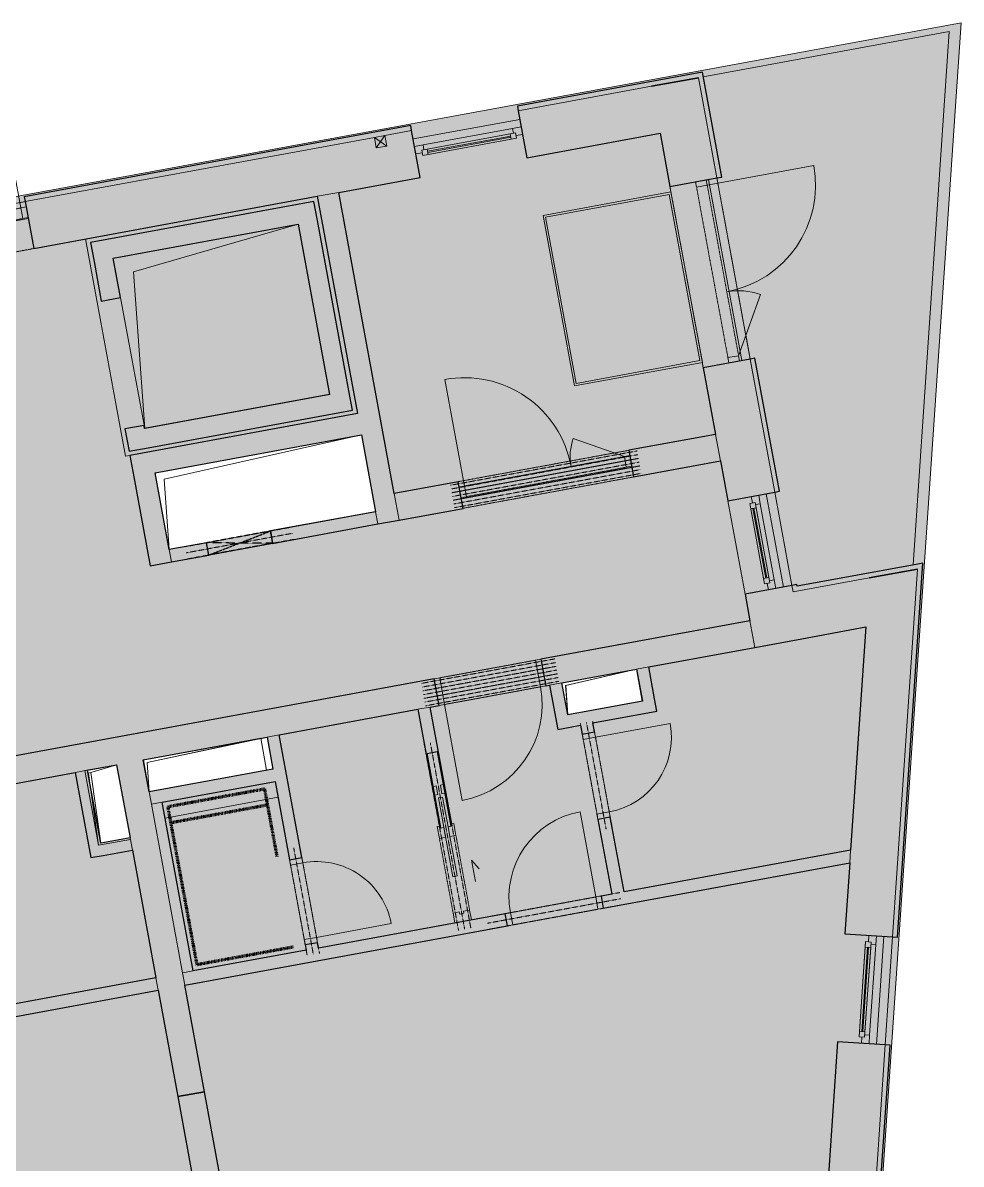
# Model space of a CAD drawing. Header units: millimetres. Extents: x -6736 to 224393, y -6260 to 72638.
# Drawn here: x 194616 to 203271, y 5837 to 16371 of the extents above; entities that cross this region are included whole.
import ezdxf

# ---------------------------------------------------------------- set-up
doc = ezdxf.new("R2010")
doc.units = ezdxf.units.MM
for name, pattern in [('HA_Dash_3mm-S1mm', [3, 2, -1]), ('HA_DashDot_2_2mm-S0_6mm', [2.2, 1, -0.6, 0, -0.6]), ('HA_DashDot_4mm-S1mm', [4, 2, -1, 0, -1])]:
    doc.linetypes.add(name, pattern=pattern)
for name, color, linetype, lineweight in [('A-DETL-____-THIN', 9, 'Continuous', 9), ('A-DETL-GENF-OTLN', 9, 'Continuous', 9), ('A-DOOR-____-MCUT', 9, 'HA_DashDot_2_2mm-S0_6mm', 9), ('A-DOOR-____-OTLN', 9, 'Continuous', 9), ('A-DOOR-FRAM-MCUT', 9, 'Continuous', 9), ('A-FLOR-____-OTLN', 9, 'Continuous', 9), ('A-GENM-____-HDLN', 9, 'HA_Dash_3mm-S1mm', 9), ('A-GENM-____-MCUT', 9, 'HA_Dash_3mm-S1mm', 25), ('A-GENM-____-OTLN', 9, 'Continuous', 9), ('A-GLAZ-____-MCUT', 9, 'Continuous', 5), ('A-GLAZ-____-OTLN', 9, 'Continuous', 5), ('A-WALL-____-MCUT', 9, 'Continuous', 25), ('I-WALL-____-MCUT', 9, 'Continuous', 25), ('I-WALL-____-OTLN', 9, 'Continuous', 9), ('M-HVAC-DUCT-OTLN', 9, 'Continuous', 9)]:
    doc.layers.add(name, color=color, linetype=linetype, lineweight=lineweight)

# ---------------------------------------------------------------- blocks, each defined once
blk = doc.blocks.new('HA_DR_Single_Swing_Solid - In_OJ_900x2100_Vstupni-2215765-schema POHLEDU D_110_6100')
at = {"layer": 'A-DOOR-____-MCUT'}
for p, q in [((-450, 125), (450, 125)), ((-450, -125), (450, -125))]:
    blk.add_line(p, q, dxfattribs=at)
at = {"layer": 'A-DOOR-____-OTLN', "lineweight": 5}
blk.add_line((450, 1025), (450, 125), dxfattribs=at)
at = {"layer": 'A-DOOR-____-OTLN'}
for p, q in [((-500, 125), (500, 125)), ((-500, -125), (500, -125))]:
    blk.add_line(p, q, dxfattribs=at)
at = {"layer": 'A-DOOR-____-OTLN', "lineweight": 5}
blk.add_arc((450, 125), 900, 90, 180, dxfattribs=at)
at = {"layer": 'A-DOOR-FRAM-MCUT'}
for p, q in [((-500, 125), (-450, 125)), ((-450, 125), (-450, -125)), ((450, 125), (500, 125)), ((450, -125), (450, 125)), ((-450, -125), (-500, -125)), ((500, -125), (450, -125))]:
    blk.add_line(p, q, dxfattribs=at)
blk = doc.blocks.new('HA_DR_Single_Swing_Solid - In_OJ_800x2100-2215786-schema POHLEDU D_110_6100')
at = {"layer": 'A-DOOR-____-MCUT'}
for p, q in [((-400, 57.5), (400, 57.5)), ((-400, -57.5), (400, -57.5))]:
    blk.add_line(p, q, dxfattribs=at)
at = {"layer": 'A-DOOR-____-OTLN', "lineweight": 5}
blk.add_line((400, 857.5), (400, 57.5), dxfattribs=at)
blk.add_arc((400, 57.5), 800, 90, 180, dxfattribs=at)
at = {"layer": 'A-DOOR-FRAM-MCUT'}
for p, q in [((-450, 57.5), (-400, 57.5)), ((-400, 57.5), (-400, -57.5)), ((400, 57.5), (450, 57.5)), ((400, -57.5), (400, 57.5)), ((-400, -57.5), (-450, -57.5)), ((450, -57.5), (400, -57.5))]:
    blk.add_line(p, q, dxfattribs=at)
blk = doc.blocks.new('HA_DR_Single_Swing_Solid - In_OJ_700x2100-2215885-schema POHLEDU D_110_6100')
at = {"layer": 'A-DOOR-____-MCUT'}
for p, q in [((-350, 57.5), (350, 57.5)), ((-350, -57.5), (350, -57.5))]:
    blk.add_line(p, q, dxfattribs=at)
at = {"layer": 'A-DOOR-____-OTLN', "lineweight": 5}
blk.add_line((350, -757.5), (350, -57.5), dxfattribs=at)
blk.add_arc((350, -57.5), 700, 180, 270, dxfattribs=at)
at = {"layer": 'A-DOOR-FRAM-MCUT'}
for p, q in [((-350, 57.5), (-400, 57.5)), ((-350, -57.5), (-350, 57.5)), ((400, 57.5), (350, 57.5)), ((350, 57.5), (350, -57.5)), ((-400, -57.5), (-350, -57.5)), ((350, -57.5), (400, -57.5))]:
    blk.add_line(p, q, dxfattribs=at)
blk = doc.blocks.new('HA_DR_Single_Swing_Solid - In_OJ_700x2100-2215883-schema POHLEDU D_110_6100')
at = {"layer": 'A-DOOR-____-MCUT'}
for p, q in [((-350, 57.5), (350, 57.5)), ((-350, -57.5), (350, -57.5))]:
    blk.add_line(p, q, dxfattribs=at)
at = {"layer": 'A-DOOR-____-OTLN', "lineweight": 5}
blk.add_line((350, 757.5), (350, 57.5), dxfattribs=at)
blk.add_arc((350, 57.5), 700, 90, 180, dxfattribs=at)
at = {"layer": 'A-DOOR-FRAM-MCUT'}
for p, q in [((-400, 57.5), (-350, 57.5)), ((-350, 57.5), (-350, -57.5)), ((350, 57.5), (400, 57.5)), ((350, -57.5), (350, 57.5)), ((-350, -57.5), (-400, -57.5)), ((400, -57.5), (350, -57.5))]:
    blk.add_line(p, q, dxfattribs=at)
blk = doc.blocks.new('HA_DR_Single_SlidingToPocket_Solid - In_OJ_700x2100-2195884-schema POHLEDU D_110_6100')
at = {"layer": 'A-DOOR-____-MCUT'}
for p, q in [((-350, 78), (350, 78)), ((-350, -77), (350, -77))]:
    blk.add_line(p, q, dxfattribs=at)
at = {"layer": 'A-DOOR-____-MCUT', "linetype": 'Continuous', "lineweight": 5}
for p, q in [((720, 19), (-20, 19)), ((-20, 19), (-20, -20)), ((720, -20), (720, 19)), ((-20, -20), (350, -20)), ((442, -20), (720, -20)), ((100, -177), (-100, -177)), ((100, -177), (8, -231))]:
    blk.add_line(p, q, dxfattribs=at)
at = {"layer": 'A-DOOR-FRAM-MCUT'}
for p, q in [((-350, 78), (-443, 78)), ((-370, -20), (-370, 20)), ((-370, 20), (-350, 20)), ((-350, 20), (-350, 78)), ((462, 78), (350, 78)), ((350, 78), (350, 20)), ((350, 20), (442, 20)), ((442, 20), (442, 47)), ((462, 58), (462, 78)), ((752, 47), (752, 20)), ((752, 20), (832, 20)), ((832, 20), (832, 47)), ((-443, -77), (-350, -77)), ((-350, -20), (-370, -20)), ((-350, -77), (-350, -20)), ((442, -20), (350, -20)), ((350, -20), (350, -77)), ((350, -77), (462, -77)), ((442, -47), (442, -20)), ((462, -77), (462, -57)), ((752, -20), (752, -47)), ((832, -20), (752, -20)), ((832, -47), (832, -20))]:
    blk.add_line(p, q, dxfattribs=at)
blk = doc.blocks.new('HA_WD_SinglePanel - 1000x2400-2168134-schema POHLEDU D_110_6100')
at = {"layer": 'A-GLAZ-____-MCUT'}
for p, q in [((-420, 70), (-500, 70)), ((-500, 0), (-440, 0)), ((-440, -25), (-440, 25)), ((-440, 25), (-390, 25)), ((-420, 25), (-420, 70)), ((-390, 25), (-390, -25)), ((390, 5), (-390, 5)), ((390, -25), (390, 25)), ((390, 25), (440, 25)), ((500, 70), (420, 70)), ((420, 70), (420, 25)), ((440, 25), (440, -25)), ((440, 0), (500, 0)), ((-390, -25), (-440, -25)), ((390, -5), (-390, -5)), ((440, -25), (390, -25))]:
    blk.add_line(p, q, dxfattribs=at)
at = {"layer": 'A-GLAZ-____-OTLN'}
for p, q in [((440, 25), (-440, 25)), ((-440, -25), (-440, 25)), ((420, 70), (-420, 70)), ((390, 25), (-390, 25)), ((440, 25), (440, -25)), ((-440, -25), (440, -25)), ((390, -25), (-390, -25))]:
    blk.add_line(p, q, dxfattribs=at)
blk = doc.blocks.new('HA_WD_SinglePanel - 1000x3200-2168126-schema POHLEDU D_110_6100')
at = {"layer": 'A-GLAZ-____-MCUT'}
for p, q in [((-420, 70), (-500, 70)), ((-500, 0), (-440, 0)), ((-440, -25), (-440, 25)), ((-440, 25), (-390, 25)), ((-420, 25), (-420, 70)), ((-390, 25), (-390, -25)), ((390, 5), (-390, 5)), ((390, -25), (390, 25)), ((390, 25), (440, 25)), ((500, 70), (420, 70)), ((420, 70), (420, 25)), ((440, 25), (440, -25)), ((440, 0), (500, 0)), ((-390, -25), (-440, -25)), ((390, -5), (-390, -5)), ((440, -25), (390, -25))]:
    blk.add_line(p, q, dxfattribs=at)
at = {"layer": 'A-GLAZ-____-OTLN'}
for p, q in [((440, 25), (-440, 25)), ((-440, -25), (-440, 25)), ((420, 70), (-420, 70)), ((390, 25), (-390, 25)), ((440, 25), (440, -25)), ((-440, -25), (440, -25)), ((390, -25), (-390, -25))]:
    blk.add_line(p, q, dxfattribs=at)
blk = doc.blocks.new('HA_WD_SinglePanel - 875x2400-2168138-schema POHLEDU D_110_6100')
at = {"layer": 'A-GLAZ-____-MCUT'}
for p, q in [((-358, 70), (-438, 70)), ((-438, 0), (-378, 0)), ((-378, -25), (-378, 25)), ((-378, 25), (-328, 25)), ((-358, 25), (-358, 70)), ((-328, 25), (-328, -25)), ((327, 5), (-328, 5)), ((327, -25), (327, 25)), ((327, 25), (377, 25)), ((437, 70), (357, 70)), ((357, 70), (357, 25)), ((377, 25), (377, -25)), ((377, 0), (437, 0)), ((-328, -25), (-378, -25)), ((327, -5), (-328, -5)), ((377, -25), (327, -25))]:
    blk.add_line(p, q, dxfattribs=at)
at = {"layer": 'A-GLAZ-____-OTLN'}
for p, q in [((377, 25), (-378, 25)), ((-378, -25), (-378, 25)), ((357, 70), (-358, 70)), ((327, 25), (-328, 25)), ((377, 25), (377, -25)), ((-378, -25), (377, -25)), ((327, -25), (-328, -25))]:
    blk.add_line(p, q, dxfattribs=at)
blk = doc.blocks.new('HA_DR_Double_Swing_Solid_FrameButt - In_FAS_1600x2350_1000-2125293-schema POHLEDU D_110_6100')
at = {"layer": 'A-DOOR-____-MCUT'}
for p, q in [((-800, -20), (800, -20)), ((-800, -120), (800, -120))]:
    blk.add_line(p, q, dxfattribs=at)
at = {"layer": 'A-DOOR-____-OTLN', "linetype": 'HA_DashDot_2_2mm-S0_6mm'}
for p, q in [((850, 220), (-850, 220)), ((850, -220), (-850, -220))]:
    blk.add_line(p, q, dxfattribs=at)
at = {"layer": 'A-DOOR-____-OTLN', "lineweight": 5}
for p, q in [((-280, -420), (-800, -120)), ((800, -1120), (800, -120))]:
    blk.add_line(p, q, dxfattribs=at)
for centre, radius, start, end in [((-800, -120), 600, 330, 360), ((800, -120), 1000, 180, 270)]:
    blk.add_arc(centre, radius, start, end, dxfattribs=at)
at = {"layer": 'A-DOOR-FRAM-MCUT'}
for p, q in [((-800, -20), (-850, -20)), ((-800, -120), (-800, -20)), ((850, -20), (800, -20)), ((800, -20), (800, -120)), ((-850, -120), (-800, -120)), ((800, -120), (850, -120))]:
    blk.add_line(p, q, dxfattribs=at)
blk = doc.blocks.new('HA_GM_Shaft_Rectangle - Default-2240311-schema POHLEDU D_110_6100')
at = {"layer": 'A-DETL-GENF-OTLN'}
for p, q in [((27.5, -27.5), (275, 0)), ((0, -685), (27.5, -27.5))]:
    blk.add_line(p, q, dxfattribs=at)
at = {"layer": 'A-GENM-____-OTLN'}
for p, q in [((0, -685), (0, 0)), ((0, 0), (275, 0)), ((275, 0), (275, -685)), ((275, -685), (0, -685))]:
    blk.add_line(p, q, dxfattribs=at)
blk = doc.blocks.new('HA_GM_Shaft_Rectangle - Default-2246622-schema POHLEDU D_110_6100')
at = {"layer": 'A-DETL-GENF-OTLN'}
for p, q in [((30, -30), (1160, 0)), ((0, -300), (30, -30))]:
    blk.add_line(p, q, dxfattribs=at)
at = {"layer": 'A-GENM-____-OTLN'}
for p, q in [((0, -300), (0, 0)), ((0, 0), (1160, 0)), ((1160, 0), (1160, -300)), ((1160, -300), (0, -300))]:
    blk.add_line(p, q, dxfattribs=at)
blk = doc.blocks.new('HA_GM_Shaft_Rectangle - Default-2240313-schema POHLEDU D_110_6100')
at = {"layer": 'A-DETL-GENF-OTLN'}
for p, q in [((30, -30), (700, 0)), ((0, -300), (30, -30))]:
    blk.add_line(p, q, dxfattribs=at)
at = {"layer": 'A-GENM-____-OTLN'}
for p, q in [((0, -300), (0, 0)), ((0, 0), (700, 0)), ((700, 0), (700, -300)), ((700, -300), (0, -300))]:
    blk.add_line(p, q, dxfattribs=at)
blk = doc.blocks.new('HA_GM_Shaft_Rectangle - Default-2240319-schema POHLEDU D_110_6100')
at = {"layer": 'A-DETL-GENF-OTLN'}
for p, q in [((160, -160), (1735, 0)), ((0, -1600), (160, -160))]:
    blk.add_line(p, q, dxfattribs=at)
at = {"layer": 'A-GENM-____-OTLN'}
for p, q in [((0, -1600), (0, 0)), ((0, 0), (1735, 0)), ((1735, 0), (1735, -1600)), ((1735, -1600), (0, -1600))]:
    blk.add_line(p, q, dxfattribs=at)
blk = doc.blocks.new('HA_DR_Double_Swing_Solid_FrameButt - In_OBJ_1500x2100_1000-2125295-schema POHLEDU D_110_6100')
at = {"layer": 'A-DOOR-____-MCUT'}
for p, q in [((-750, 25), (750, 25)), ((-750, -75), (750, -75))]:
    blk.add_line(p, q, dxfattribs=at)
at = {"layer": 'A-DOOR-____-OTLN', "linetype": 'HA_DashDot_2_2mm-S0_6mm'}
for p, q in [((800, 125), (-800, 125)), ((800, -125), (-800, -125))]:
    blk.add_line(p, q, dxfattribs=at)
at = {"layer": 'A-DOOR-____-OTLN', "lineweight": 5}
for p, q in [((-317, -325), (-750, -75)), ((750, -1075), (750, -75))]:
    blk.add_line(p, q, dxfattribs=at)
for centre, radius, start, end in [((-750, -75), 500, 330, 0), ((750, -75), 1000, 180, 270)]:
    blk.add_arc(centre, radius, start, end, dxfattribs=at)
at = {"layer": 'A-DOOR-FRAM-MCUT'}
for p, q in [((-750, 25), (-800, 25)), ((-750, -75), (-750, 25)), ((800, 25), (750, 25)), ((750, 25), (750, -75)), ((-800, -75), (-750, -75)), ((750, -75), (800, -75))]:
    blk.add_line(p, q, dxfattribs=at)
blk = doc.blocks.new('HA_GM_Shaft_Rectangle - Default-2261063-schema POHLEDU D_110_6100')
at = {"layer": 'A-DETL-GENF-OTLN'}
for p, q in [((72, -72), (1935, 0)), ((0, -720), (72, -72))]:
    blk.add_line(p, q, dxfattribs=at)
at = {"layer": 'A-GENM-____-OTLN'}
for p, q in [((0, -720), (0, 0)), ((0, 0), (1935, 0)), ((1935, 0), (1935, -720)), ((1935, -720), (0, -720))]:
    blk.add_line(p, q, dxfattribs=at)
blk = doc.blocks.new('HA_GM_Tiling_LineBased - Generic Tiles-2157063-schema POHLEDU D_110_6100')
at = {"layer": 'A-GENM-____-OTLN', "linetype": 'HA_DashDot_4mm-S1mm', "lineweight": 80}
blk.add_line((50, -50), (955, -50), dxfattribs=at)
blk = doc.blocks.new('HA_GM_Tiling_LineBased - Generic Tiles-2157064-schema POHLEDU D_110_6100')
at = {"layer": 'A-GENM-____-OTLN', "linetype": 'HA_DashDot_4mm-S1mm', "lineweight": 80}
blk.add_line((50, -50), (1535, -50), dxfattribs=at)
blk = doc.blocks.new('HA_GM_Tiling_LineBased - Generic Tiles-2157065-schema POHLEDU D_110_6100')
at = {"layer": 'A-GENM-____-OTLN', "linetype": 'HA_DashDot_4mm-S1mm', "lineweight": 80}
blk.add_line((50, -50), (685, -50), dxfattribs=at)
blk = doc.blocks.new('Cistici zona_ram - Cistici zona_ram-1812206-schema POHLEDU D_110_6100')
at = {"layer": 'A-GENM-____-OTLN'}
for p, q in [((22060, 11000), (20860, 11000)), ((20860, 11000), (20860, 9400)), ((20880, 9420), (20880, 10980)), ((20880, 10980), (22040, 10980)), ((22040, 10980), (22040, 9420)), ((22060, 9400), (22060, 11000)), ((20860, 9400), (22060, 9400)), ((22040, 9420), (20880, 9420))]:
    blk.add_line(p, q, dxfattribs=at)
blk = doc.blocks.new('HA_DR_Single_Swing_Solid_ButtFrame - In_FAS_900x2350_Unik-2108754-schema POHLEDU D_110_6100')
at = {"layer": 'A-DOOR-____-MCUT'}
for p, q in [((-450, 170), (450, 170)), ((-450, 70), (450, 70))]:
    blk.add_line(p, q, dxfattribs=at)
at = {"layer": 'A-DOOR-____-OTLN', "lineweight": 5}
blk.add_line((450, 1070), (450, 170), dxfattribs=at)
at = {"layer": 'A-DOOR-____-OTLN', "linetype": 'HA_DashDot_2_2mm-S0_6mm'}
for p, q in [((500, 220), (-500, 220)), ((500, -220), (-500, -220))]:
    blk.add_line(p, q, dxfattribs=at)
at = {"layer": 'A-DOOR-____-OTLN', "lineweight": 5}
blk.add_arc((450, 170), 900, 90, 180, dxfattribs=at)
at = {"layer": 'A-DOOR-FRAM-MCUT'}
for p, q in [((-500, 170), (-450, 170)), ((-450, 170), (-450, 70)), ((450, 170), (500, 170)), ((450, 70), (450, 170)), ((-450, 70), (-500, 70)), ((500, 70), (450, 70))]:
    blk.add_line(p, q, dxfattribs=at)
blk = doc.blocks.new('TB_Porotherm KP11_5_1000mm - TB_Porotherm KP11_5_1000mm-1965691-schema POHLEDU D_110_6100')
at = {"layer": 'A-GENM-____-HDLN'}
for p, q in [((-500, 57.5), (500, 57.5)), ((-500, 0), (500, 0)), ((500, -57.5), (-500, -57.5))]:
    blk.add_line(p, q, dxfattribs=at)
blk = doc.blocks.new('TB_Porotherm KP7_1250mm - TB_Porotherm KP7_1250mm-1966492-schema POHLEDU D_110_6100')
at = {"layer": 'A-GENM-____-HDLN'}
for p, q in [((-625, 35), (625, 35)), ((-625, 0), (625, 0)), ((625, -35), (-625, -35))]:
    blk.add_line(p, q, dxfattribs=at)
blk = doc.blocks.new('TB_Porotherm KP11_5_1250mm - TB_Porotherm KP11_5_1250mm-1972106-schema POHLEDU D_110_6100')
at = {"layer": 'A-GENM-____-HDLN'}
for p, q in [((-625, 57.5), (625, 57.5)), ((-625, 0), (625, 0)), ((625, -57.5), (-625, -57.5))]:
    blk.add_line(p, q, dxfattribs=at)
blk = doc.blocks.new('TB_Porotherm KP11_5_1750mm - TB_Porotherm KP11_5_1750mm-1973712-schema POHLEDU D_110_6100')
at = {"layer": 'A-GENM-____-HDLN'}
for p, q in [((-875, 57.5), (875, 57.5)), ((-875, 0), (875, 0)), ((875, -57.5), (-875, -57.5))]:
    blk.add_line(p, q, dxfattribs=at)
blk = doc.blocks.new('TB_Porotherm KP7_1750mm - TB_Porotherm KP7_1750mm-1974515-schema POHLEDU D_110_6100')
at = {"layer": 'A-GENM-____-HDLN'}
for p, q in [((-875, 35), (875, 35)), ((-875, 0), (875, 0)), ((875, -35), (-875, -35))]:
    blk.add_line(p, q, dxfattribs=at)
blk = doc.blocks.new('HA_GM_Tiling_LineBased - Generic Tiles-2155115-schema POHLEDU D_110_6100')
at = {"layer": 'A-GENM-____-OTLN', "linetype": 'HA_DashDot_4mm-S1mm', "lineweight": 80}
blk.add_line((50, -50), (950, -50), dxfattribs=at)
blk = doc.blocks.new('HA_GM_Opening_Rectangle_WallBased - Default-2178602-schema POHLEDU D_110_6100')
at = {"layer": 'A-GENM-____-MCUT'}
for p, q in [((425, 57.5), (-175, -57.5)), ((-175, 57.5), (425, -57.5)), ((-175, 57.5), (-175, -57.5)), ((-175, 57.5), (425, 57.5)), ((425, 57.5), (425, -57.5)), ((-175, -57.5), (425, -57.5))]:
    blk.add_line(p, q, dxfattribs=at)
blk = doc.blocks.new('185-01_OBJEKT A_Central_rvt-5-schema POHLEDU D_110_6100')
at = {"layer": 'A-FLOR-____-OTLN'}
for p, q in [((22272, 16290), (20003, 15872)), ((21938, 11368), (22272, 16290)), ((17327, 15299), (18311, 15480)), ((19705, 14811), (19696, 14860)), ((20358, 13253), (20050, 14925)), ((20129, 14940), (20436, 13268)), ((13777, 14564), (12793, 14383)), ((14674, 12370), (14304, 14376)), ((20003, 13188), (19994, 13237)), ((14713, 12377), (14674, 12370)), ((20742, 11163), (20584, 12024)), ((20662, 12038), (20821, 11178)), ((20388, 11098), (20230, 11959)), ((21601, 6942), (21669, 7940)), ((21749, 7934), (21681, 6937))]:
    blk.add_line(p, q, dxfattribs=at)
at = {"layer": 'A-WALL-____-MCUT'}
for p, q in [((19995, 15917), (18288, 15603)), ((20173, 14948), (19995, 15917)), ((19958, 15864), (19526, 15785)), ((19526, 15785), (19958, 15864)), ((18288, 15603), (18296, 15558)), ((18296, 15558), (18376, 15126)), ((17305, 15422), (13740, 14765)), ((17313, 15377), (17305, 15422)), ((17392, 14945), (17313, 15377)), ((18376, 15126), (19605, 15352)), ((19605, 15352), (19696, 14860)), ((16640, 14806), (17392, 14945)), ((19696, 14860), (20129, 14940)), ((20129, 14940), (20173, 14948)), ((13740, 14765), (13748, 14721)), ((13827, 14288), (16443, 14770)), ((13748, 14721), (13827, 14288)), ((20480, 13276), (20436, 13268)), ((20707, 12047), (20480, 13276)), ((20436, 13268), (20003, 13188)), ((20003, 13188), (20117, 12573)), ((20162, 12328), (20230, 11959)), ((20230, 11959), (20662, 12038)), ((20662, 12038), (20707, 12047)), ((21794, 7931), (22028, 11385)), ((22028, 11385), (21983, 11376)), ((21983, 11376), (20868, 11171)), ((21979, 11330), (21533, 11248)), ((21533, 11248), (21979, 11330)), ((20821, 11178), (20388, 11098)), ((20865, 11186), (20821, 11178)), ((20868, 11171), (20865, 11186)), ((20388, 11098), (20433, 10852)), ((20911, 10686), (21502, 10795)), ((21502, 10795), (21362, 8735)), ((20479, 10606), (20911, 10686)), ((21354, 8617), (21310, 7964)), ((21310, 7964), (21749, 7934)), ((21749, 7934), (21794, 7931)), ((21242, 6966), (21039, 3973)), ((21681, 6937), (21242, 6966)), ((21497, 3565), (21726, 6934)), ((21726, 6934), (21681, 6937))]:
    blk.add_line(p, q, dxfattribs=at)
at = {"layer": 'A-WALL-____-MCUT', "lineweight": 9}
for p, q in [((20129, 14940), (19958, 15864)), ((19958, 15864), (20129, 14940)), ((18296, 15558), (19526, 15785)), ((19526, 15785), (18296, 15558)), ((13748, 14721), (16969, 15314)), ((16969, 15314), (13748, 14721)), ((17067, 15332), (17313, 15377)), ((17313, 15377), (17067, 15332)), ((16640, 14806), (16443, 14770)), ((20662, 12038), (20436, 13268)), ((20436, 13268), (20662, 12038)), ((20162, 12328), (20117, 12573)), ((17151, 12028), (17197, 11782)), ((17000, 11746), (16979, 11859)), ((15076, 11509), (15097, 11395)), ((21749, 7934), (21979, 11330)), ((21979, 11330), (21749, 7934)), ((20832, 11119), (20821, 11178)), ((20821, 11178), (20832, 11119)), ((21533, 11248), (20832, 11119)), ((20832, 11119), (21533, 11248)), ((20479, 10606), (20433, 10852)), ((19500, 10426), (19387, 10406)), ((18698, 10279), (18585, 10258)), ((17484, 10055), (17371, 10035)), ((16092, 9799), (15979, 9778)), ((14322, 9473), (14209, 9453)), ((14893, 9273), (14913, 9160)), ((15012, 9178), (14913, 9160)), ((15200, 7602), (14913, 9160)), ((14913, 9160), (15200, 7602)), ((14737, 8736), (14716, 8850)), ((21354, 8617), (21362, 8735)), ((15200, 7602), (15299, 7620)), ((15200, 7602), (15221, 7488)), ((14975, 7443), (14954, 7556)), ((21486, 4056), (21681, 6937)), ((21681, 6937), (21486, 4056))]:
    blk.add_line(p, q, dxfattribs=at)
at = {"layer": 'I-WALL-____-MCUT'}
for p, q in [((16443, 14770), (16813, 12764)), ((17151, 12028), (16640, 14806)), ((16411, 14723), (14351, 14344)), ((16444, 14546), (16411, 14723)), ((16733, 12973), (16444, 14546)), ((14561, 14200), (16267, 14514)), ((16267, 14514), (16556, 12940)), ((14351, 14344), (14384, 14167)), ((14384, 14167), (14450, 13803)), ((14627, 13836), (14561, 14200)), ((14450, 13803), (14627, 13836)), ((16766, 12796), (16733, 12973)), ((16556, 12940), (14850, 12626)), ((16813, 12764), (14713, 12377)), ((14883, 12449), (16766, 12796)), ((14845, 12656), (14668, 12623)), ((14850, 12626), (14845, 12656)), ((14668, 12623), (14706, 12417)), ((14946, 12217), (16849, 12567)), ((16849, 12567), (16979, 11859)), ((20117, 12573), (19315, 12426)), ((14706, 12417), (14883, 12449)), ((14713, 12377), (14749, 12180)), ((19315, 12426), (19360, 12180)), ((19360, 12180), (20162, 12328)), ((14749, 12180), (14900, 11359)), ((15076, 11509), (14946, 12217)), ((17741, 12136), (17151, 12028)), ((17787, 11890), (17741, 12136)), ((16979, 11859), (16010, 11681)), ((17197, 11782), (17787, 11890)), ((16031, 11567), (17000, 11746)), ((17000, 11746), (17197, 11782)), ((16010, 11681), (16031, 11567)), ((15420, 11572), (15076, 11509)), ((15441, 11459), (15420, 11572)), ((14900, 11359), (15097, 11395)), ((15097, 11395), (15441, 11459)), ((20433, 10852), (18506, 10498)), ((19500, 10426), (20479, 10606)), ((18506, 10498), (18551, 10252)), ((18698, 10279), (19387, 10406)), ((19387, 10406), (19441, 10111)), ((19554, 10131), (19500, 10426)), ((17522, 10317), (11036, 9123)), ((17567, 10071), (17522, 10317)), ((18551, 10252), (18585, 10258)), ((18585, 10258), (18660, 9850)), ((18753, 9984), (18698, 10279)), ((19575, 10018), (19554, 10131)), ((16092, 9799), (17371, 10035)), ((17371, 10035), (17573, 8938)), ((17484, 10055), (17567, 10071)), ((17686, 8959), (17484, 10055)), ((19441, 10111), (18753, 9984)), ((18985, 9910), (19575, 10018)), ((19000, 9826), (18985, 9910)), ((16300, 8668), (16092, 9799)), ((18660, 9850), (18774, 9871)), ((18774, 9871), (18872, 9889)), ((18872, 9889), (18887, 9805)), ((18887, 9805), (19000, 9826)), ((14838, 9569), (15979, 9778)), ((15979, 9778), (16033, 9483)), ((17456, 9628), (17549, 9645)), ((17582, 8940), (17456, 9628)), ((17549, 9645), (17676, 8957)), ((14322, 9473), (14592, 9523)), ((14592, 9523), (14716, 8850)), ((14893, 9273), (14838, 9569)), ((16033, 9483), (14893, 9273)), ((11362, 8929), (14209, 9453)), ((14209, 9453), (14354, 8666)), ((14446, 8800), (14322, 9473)), ((15012, 9178), (16054, 9370)), ((16054, 9370), (16187, 8647)), ((15299, 7620), (15012, 9178)), ((17676, 8957), (17686, 8959)), ((19145, 9039), (19032, 9018)), ((19032, 9018), (19159, 8330)), ((19272, 8351), (19145, 9039)), ((14716, 8850), (14446, 8800)), ((17573, 8938), (17582, 8940)), ((14354, 8666), (14467, 8687)), ((14467, 8687), (14737, 8736)), ((14737, 8736), (14954, 7556)), ((16187, 8647), (16300, 8668)), ((21362, 8735), (19272, 8351)), ((19081, 8199), (21354, 8617)), ((19159, 8330), (19060, 8312)), ((19060, 8312), (19081, 8199)), ((18175, 8149), (16454, 7832)), ((18196, 8036), (18175, 8149)), ((15221, 7488), (18196, 8036)), ((16341, 7811), (15299, 7620)), ((16445, 7881), (16332, 7861)), ((16332, 7861), (16341, 7811)), ((16454, 7832), (16445, 7881)), ((14954, 7556), (11724, 6962)), ((15402, 6505), (15221, 7488)), ((11484, 6801), (14975, 7443)), ((14975, 7443), (15156, 6460)), ((15156, 6460), (15402, 6505)), ((15402, 6505), (15156, 6460)), ((15156, 6460), (15428, 4984)), ((15674, 5030), (15402, 6505))]:
    blk.add_line(p, q, dxfattribs=at)
at = {"layer": 'I-WALL-____-OTLN'}
for p, q in [((15420, 11572), (16010, 11681)), ((16031, 11567), (15441, 11459)), ((16081, 9223), (15039, 9031))]:
    blk.add_line(p, q, dxfattribs=at)
at = {"layer": 'M-HVAC-DUCT-OTLN', "lineweight": 5}
for p, q in [((16969, 15314), (17067, 15332)), ((16969, 15314), (17085, 15234)), ((16987, 15216), (16969, 15314)), ((16987, 15216), (17067, 15332)), ((17067, 15332), (17085, 15234)), ((17085, 15234), (16987, 15216))]:
    blk.add_line(p, q, dxfattribs=at)
at = {"layer": 'A-DOOR-____-OTLN', "lineweight": 9}
for name, p, rotation in [('HA_DR_Single_Swing_Solid_ButtFrame - In_FAS_900x2350_Unik-2108754-schema POHLEDU D_110_6100', (13296, 14414), 10.42708866108217), ('HA_DR_Double_Swing_Solid_FrameButt - In_FAS_1600x2350_1000-2125293-schema POHLEDU D_110_6100', (20066, 14064), 100.4270886610819), ('HA_DR_Double_Swing_Solid_FrameButt - In_OBJ_1500x2100_1000-2125295-schema POHLEDU D_110_6100', (18551, 12158), 190.4270886610819), ('HA_DR_Single_Swing_Solid - In_OJ_900x2100_Vstupni-2215765-schema POHLEDU D_110_6100', (18037, 10284), 190.4270886610822), ('HA_DR_Single_Swing_Solid - In_OJ_700x2100-2215885-schema POHLEDU D_110_6100', (19016, 9422), 100.4270886610819), ('HA_DR_Single_SlidingToPocket_Solid - In_OJ_700x2100-2195884-schema POHLEDU D_110_6100', (17709, 8513), 100.4270886610819), ('HA_DR_Single_Swing_Solid - In_OJ_800x2100-2215786-schema POHLEDU D_110_6100', (18628, 8174), 10.42708866108217), ('HA_DR_Single_Swing_Solid - In_OJ_700x2100-2215883-schema POHLEDU D_110_6100', (16316, 8264), 280.4270886610819)]:
    blk.add_blockref(name, p, dxfattribs=dict(at, rotation=rotation))
at = {"layer": 'A-GENM-____-OTLN', "lineweight": 9}
for name, p, rotation in [('Cistici zona_ram - Cistici zona_ram-1812206-schema POHLEDU D_110_6100', (0, 0), 10.42708866108206), ('HA_GM_Shaft_Rectangle - Default-2240319-schema POHLEDU D_110_6100', (14561, 14200), 10.42708866108196), ('HA_GM_Shaft_Rectangle - Default-2261063-schema POHLEDU D_110_6100', (14946, 12217), 10.42708866107971), ('TB_Porotherm KP7_1750mm - TB_Porotherm KP7_1750mm-1974515-schema POHLEDU D_110_6100', (18538, 12227), 190.4270886610819), ('TB_Porotherm KP7_1750mm - TB_Porotherm KP7_1750mm-1974515-schema POHLEDU D_110_6100', (18551, 12158), 190.4270886610819), ('TB_Porotherm KP7_1750mm - TB_Porotherm KP7_1750mm-1974515-schema POHLEDU D_110_6100', (18564, 12089), 190.4270886610819), ('TB_Porotherm KP11_5_1000mm - TB_Porotherm KP11_5_1000mm-1965691-schema POHLEDU D_110_6100', (15726, 11570), 190.4270886610822), ('HA_GM_Opening_Rectangle_WallBased - Default-2178602-schema POHLEDU D_110_6100', (15849, 11592), 190.4270886610819), ('TB_Porotherm KP7_1250mm - TB_Porotherm KP7_1250mm-1966492-schema POHLEDU D_110_6100', (18024, 10353), 190.4270886610819), ('TB_Porotherm KP7_1250mm - TB_Porotherm KP7_1250mm-1966492-schema POHLEDU D_110_6100', (18037, 10284), 190.4270886610819), ('TB_Porotherm KP7_1250mm - TB_Porotherm KP7_1250mm-1966492-schema POHLEDU D_110_6100', (18049, 10215), 190.4270886610819), ('HA_GM_Shaft_Rectangle - Default-2240313-schema POHLEDU D_110_6100', (18698, 10279), 10.42708866108196), ('TB_Porotherm KP11_5_1000mm - TB_Porotherm KP11_5_1000mm-1965691-schema POHLEDU D_110_6100', (19016, 9422), 280.4270886610821), ('HA_GM_Shaft_Rectangle - Default-2246622-schema POHLEDU D_110_6100', (14838, 9569), 10.42708866108196), ('TB_Porotherm KP11_5_1750mm - TB_Porotherm KP11_5_1750mm-1973712-schema POHLEDU D_110_6100', (17644, 8865), 280.4270886610821), ('HA_GM_Shaft_Rectangle - Default-2240311-schema POHLEDU D_110_6100', (14322, 9473), 10.42708866108196), ('HA_GM_Tiling_LineBased - Generic Tiles-2157063-schema POHLEDU D_110_6100', (15007, 9178), 10.42708866108189), ('HA_GM_Tiling_LineBased - Generic Tiles-2157065-schema POHLEDU D_110_6100', (15995, 9359), 280.4270886610819), ('HA_GM_Tiling_LineBased - Generic Tiles-2157064-schema POHLEDU D_110_6100', (15294, 7619), 100.427088661082), ('HA_GM_Tiling_LineBased - Generic Tiles-2155115-schema POHLEDU D_110_6100', (15039, 9031), 10.42708866108189), ('TB_Porotherm KP11_5_1000mm - TB_Porotherm KP11_5_1000mm-1965691-schema POHLEDU D_110_6100', (16316, 8264), 280.4270886610821), ('TB_Porotherm KP11_5_1250mm - TB_Porotherm KP11_5_1250mm-1972106-schema POHLEDU D_110_6100', (18628, 8174), 190.4270886610821), ('HA_GM_Tiling_LineBased - Generic Tiles-2157063-schema POHLEDU D_110_6100', (16282, 7801), 190.4270886610819)]:
    blk.add_blockref(name, p, dxfattribs=dict(at, rotation=rotation))
at = {"layer": 'A-GLAZ-____-OTLN', "lineweight": 9}
for name, p, rotation in [('HA_WD_SinglePanel - 1000x2400-2168134-schema POHLEDU D_110_6100', (17844, 15251), 10.42708866108217), ('HA_WD_SinglePanel - 875x2400-2168138-schema POHLEDU D_110_6100', (20525, 11568), 280.4270886610819), ('HA_WD_SinglePanel - 1000x3200-2168126-schema POHLEDU D_110_6100', (21496, 7450), 266.1171574003681)]:
    blk.add_blockref(name, p, dxfattribs=dict(at, rotation=rotation))
blk = doc.blocks.new('HA_GM_Shaft_Rectangle - Default-2321922-schema POHLEDU D_110_6100')
at = {"layer": 'A-DETL-GENF-OTLN'}
for p, q in [((30, -30), (300, 0)), ((0, -700), (30, -30))]:
    blk.add_line(p, q, dxfattribs=at)
at = {"layer": 'A-GENM-____-OTLN'}
for p, q in [((0, -700), (0, 0)), ((0, 0), (300, 0)), ((300, 0), (300, -700)), ((300, -700), (0, -700))]:
    blk.add_line(p, q, dxfattribs=at)
blk = doc.blocks.new('HA_GM_Shaft_Rectangle - Default-2321924-schema POHLEDU D_110_6100')
at = {"layer": 'A-DETL-GENF-OTLN'}
for p, q in [((30, -30), (1100, 0)), ((0, -300), (30, -30))]:
    blk.add_line(p, q, dxfattribs=at)
at = {"layer": 'A-GENM-____-OTLN'}
for p, q in [((0, -300), (0, 0)), ((0, 0), (1100, 0)), ((1100, 0), (1100, -300)), ((1100, -300), (0, -300))]:
    blk.add_line(p, q, dxfattribs=at)
blk = doc.blocks.new('HA_GM_Shaft_Rectangle - Default-2321926-schema POHLEDU D_110_6100')
at = {"layer": 'A-DETL-GENF-OTLN'}
for p, q in [((30, -30), (700, 0)), ((0, -300), (30, -30))]:
    blk.add_line(p, q, dxfattribs=at)
at = {"layer": 'A-GENM-____-OTLN'}
for p, q in [((0, -300), (0, 0)), ((0, 0), (700, 0)), ((700, 0), (700, -300)), ((700, -300), (0, -300))]:
    blk.add_line(p, q, dxfattribs=at)
blk = doc.blocks.new('HA_GM_Shaft_Rectangle - Default-2321928-schema POHLEDU D_110_6100')
at = {"layer": 'A-DETL-GENF-OTLN'}
for p, q in [((72, -72), (1935, 0)), ((0, -720), (72, -72))]:
    blk.add_line(p, q, dxfattribs=at)
at = {"layer": 'A-GENM-____-OTLN'}
for p, q in [((0, -720), (0, 0)), ((0, 0), (1935, 0)), ((1935, 0), (1935, -720)), ((1935, -720), (0, -720))]:
    blk.add_line(p, q, dxfattribs=at)
blk = doc.blocks.new('HA_GM_Shaft_Rectangle - Default-2321932-schema POHLEDU D_110_6100')
at = {"layer": 'A-DETL-GENF-OTLN'}
for p, q in [((160, -160), (1735, 0)), ((0, -1600), (160, -160))]:
    blk.add_line(p, q, dxfattribs=at)
at = {"layer": 'A-GENM-____-OTLN'}
for p, q in [((0, -1600), (0, 0)), ((0, 0), (1735, 0)), ((1735, 0), (1735, -1600)), ((1735, -1600), (0, -1600))]:
    blk.add_line(p, q, dxfattribs=at)
blk = doc.blocks.new('HA_GM_Shaft_Rectangle - Default-2321894-schema POHLEDU D_110_6100')
at = {"layer": 'A-DETL-GENF-OTLN'}
for p, q in [((72, -72), (1935, 0)), ((0, -720), (72, -72))]:
    blk.add_line(p, q, dxfattribs=at)

msp = doc.modelspace()

# ---------------------------------------------------------------- hatches: boundary and pattern name
at = {"layer": 'A-DETL-GENF-OTLN'}
h = msp.add_hatch(color=7, dxfattribs=at)
h.paths.add_polyline_path([(180568, -466), (202401, 3552), (203271, 16371), (178315, 11779), (180565, -448)])
h.paths.add_polyline_path([(179894, 5958), (179770, 6632), (180606, 6786), (180730, 6112), (180239, 6022)])
h.paths.add_polyline_path([(182390, 7368), (182273, 8008), (182961, 8134), (183079, 7495)])
h.paths.add_polyline_path([(187864, 7542), (187761, 8103), (188125, 8170), (188222, 7608), (187885, 7546)])
h.paths.add_polyline_path([(190358, 8001), (190254, 8561), (190761, 8655), (190864, 8094), (190505, 8028)])
h.paths.add_polyline_path([(195335, 8800), (195211, 9473), (195482, 9523), (195606, 8850), (195476, 8826)])
h.paths.add_polyline_path([(195782, 9273), (195728, 9569), (196868, 9778), (196923, 9483), (195803, 9277)])
h.paths.add_polyline_path([(199642, 9984), (199588, 10279), (200276, 10406), (200330, 10111)])
h.paths.add_polyline_path([(189298, 10282), (189251, 10537), (193755, 11366), (193802, 11110), (189319, 10285)])
h.paths.add_polyline_path([(189215, 10734), (189251, 10741), (190505, 10972)])
h.paths.add_polyline_path([(195965, 11509), (195835, 12217), (197738, 12567), (197868, 11859), (196310, 11572)])
h.paths.add_polyline_path([(188195, 12682), (188123, 13075), (188516, 13147), (188589, 12754), (188574, 12751)])

# ---------------------------------------------------------------- linework, layer by layer
at = {"layer": 'A-DETL-____-THIN'}
for p, q in [((203271, 16371), (178315, 11779)), ((202401, 3552), (203271, 16371))]:
    msp.add_line(p, q, dxfattribs=at)

# ---------------------------------------------------------------- block references
at = {"color": 50, "lineweight": 5}
msp.add_blockref('185-01_OBJEKT A_Central_rvt-5-schema POHLEDU D_110_6100', (180889, 0), dxfattribs=at)
at = {"layer": 'A-GENM-____-OTLN', "lineweight": 5, "rotation": 10.42708866108199}
for name, p in [('HA_GM_Shaft_Rectangle - Default-2321932-schema POHLEDU D_110_6100', (195450, 14200)), ('HA_GM_Shaft_Rectangle - Default-2321928-schema POHLEDU D_110_6100', (195835, 12217)), ('HA_GM_Shaft_Rectangle - Default-2321894-schema POHLEDU D_110_6100', (195835, 12217)), ('HA_GM_Shaft_Rectangle - Default-2321926-schema POHLEDU D_110_6100', (199588, 10279)), ('HA_GM_Shaft_Rectangle - Default-2321924-schema POHLEDU D_110_6100', (195728, 9569)), ('HA_GM_Shaft_Rectangle - Default-2321922-schema POHLEDU D_110_6100', (195187, 9469))]:
    msp.add_blockref(name, p, dxfattribs=at)

doc.saveas('drawing.dxf')
